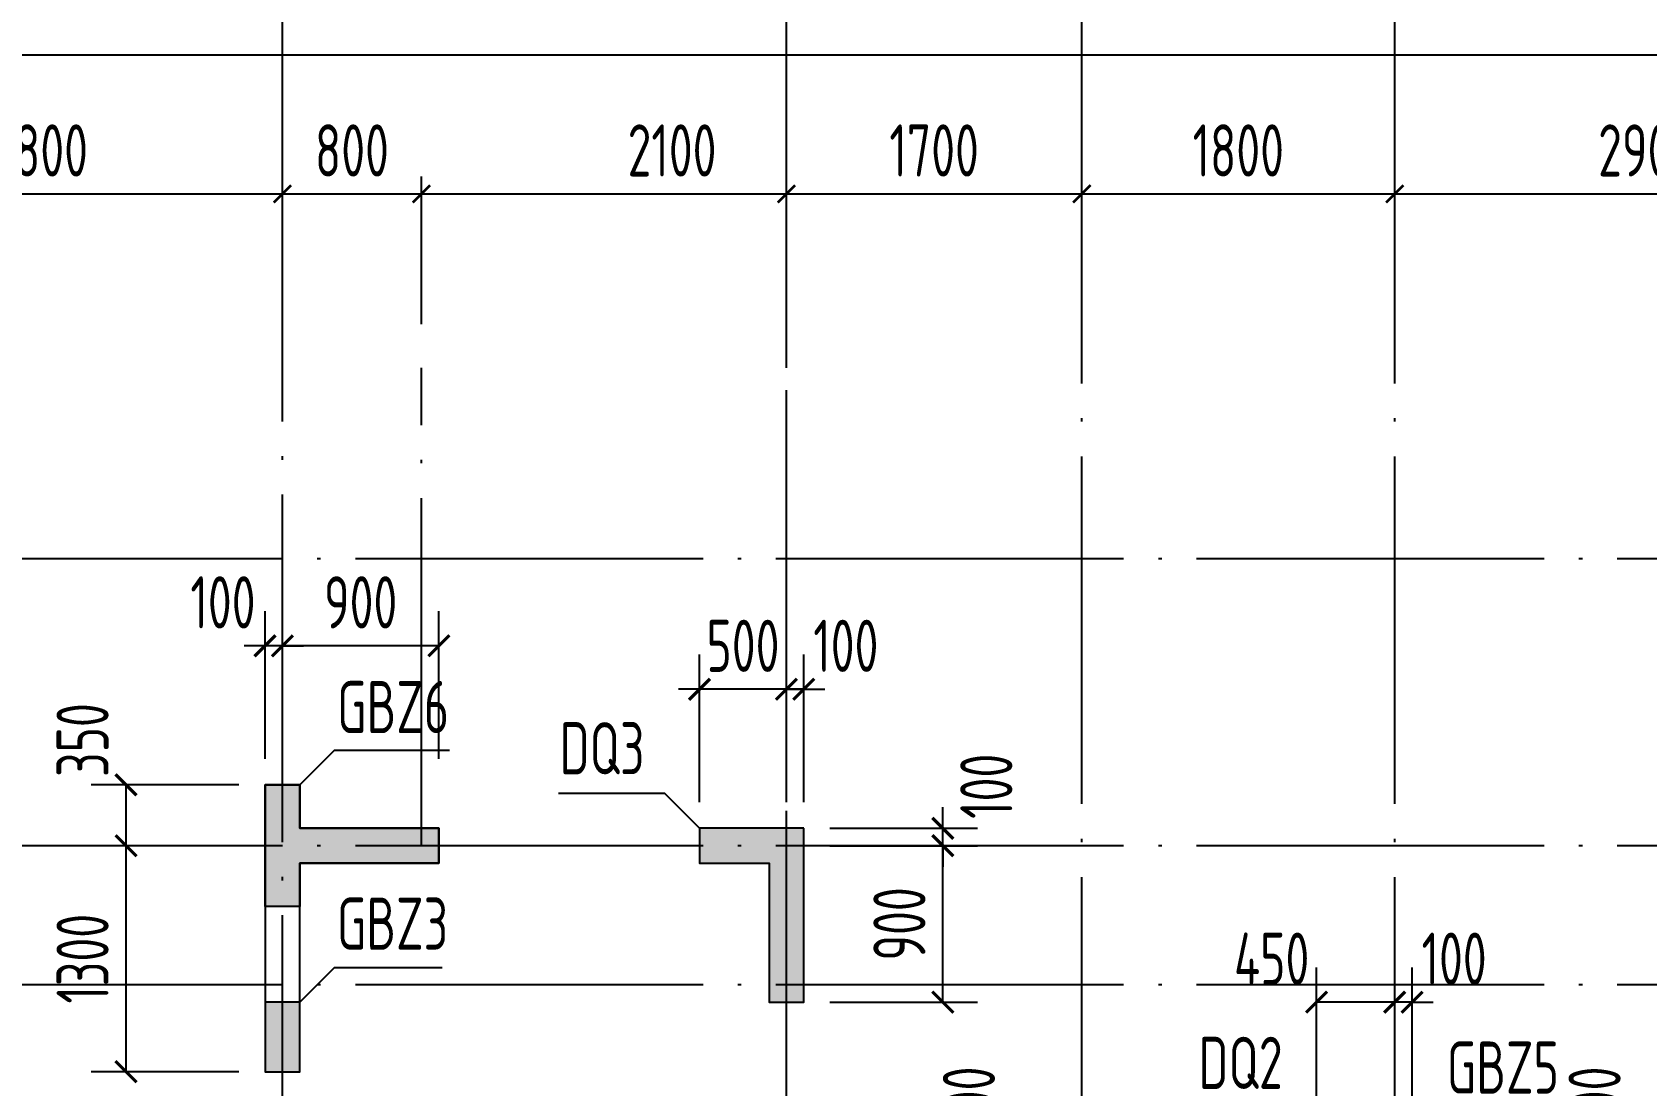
# Model space of a CAD drawing. Extents: x -655480 to 203344, y -294099 to 287156.
# Drawn here: x -266380 to -257091, y 2645 to 8705 of the extents above; entities that cross this region are included whole.
import ezdxf
from ezdxf.enums import TextEntityAlignment as Align

# ---------------------------------------------------------------- set-up
doc = ezdxf.new("R2010")
doc.units = 0
doc.header["$LTSCALE"] = 1000
doc.linetypes.add('DOTE', pattern=[2.42, 2, -0.2, 0.02, -0.2])
doc.layers.get('0').update_dxf_attribs({"linetype": 'CONTINUOUS'})
doc.layers.get('DEFPOINTS').update_dxf_attribs({"linetype": 'CONTINUOUS'})
for name, color, linetype in [('A-AXIS', 1, 'CONTINUOUS'), ('A-DOTE', 10, 'DOTE'), ('S-Q墙实线', 6, 'CONTINUOUS'), ('S-Q墙标注', 3, 'CONTINUOUS'), ('S-X详图填充', 252, 'CONTINUOUS'), ('S-X详图实线', 4, 'CONTINUOUS'), ('S-Y一般标注', 3, 'CONTINUOUS'), ('S-Z柱编号', 6, 'CONTINUOUS')]:
    doc.layers.add(name, color=color, linetype=linetype)
doc.styles.add('TSSD_DIMENSION', font='Tssdeng.shx', dxfattribs={"width": 0.7, "bigfont": 'tssdchn.shx'})
doc.styles.add('TSSD_REIN', font='tssdeng.shx', dxfattribs={"width": 0.7, "height": 300, "bigfont": 'tssdchn.shx'})
doc.styles.add('结构文字', font='zstxt.shx', dxfattribs={"width": 0.7, "bigfont": 'zshz.shx'})
doc.dimstyles.new('STRUCK', dxfattribs={"dimtxt": 400, "dimasz": 121, "dimexe": 200, "dimexo": 150, "dimgap": 115, "dimtad": 1, "dimdec": 0, "dimdsep": 46, "dimtxsty": '结构文字', "dimblk": 'ARCHTICK', "dimcen": 400, "dimclrd": 3, "dimclre": 3, "dimclrt": 7, "dimadec": 0, "dimazin": 0, "dimtfac": 1, "dimtdec": 0, "dimtix": 1, "dimtmove": 2, "dimatfit": 3, "dimldrblk": '_DIMX', "dimfxl": 1, "dimtolj": 1, "dimtzin": 0, "dimarcsym": 0})
doc.dimstyles.new('TSSD_100_100', dxfattribs={"dimtxt": 300, "dimasz": 100, "dimexe": 100, "dimexo": 250, "dimgap": 100, "dimtad": 1, "dimdec": 0, "dimzin": 0, "dimdsep": 46, "dimtxsty": 'TSSD_DIMENSION', "dimblk": 'ARCHTICK', "dimcen": 0, "dimdle": 100, "dimclrt": 7, "dimadec": 0, "dimazin": 0, "dimtfac": 1, "dimtdec": 0, "dimtix": 1, "dimtmove": 2, "dimatfit": 3, "dimldrblk": 'ARCHTICK', "dimfxl": 1, "dimtolj": 1, "dimtzin": 0, "dimarcsym": 0})

# ---------------------------------------------------------------- blocks, each defined once
blk = doc.blocks.new('_ArchTick')
at = {"color": 0, "linetype": 'ByBlock', "const_width": 0.15}
blk.add_lwpolyline([(-0.5, -0.5), (0.5, 0.5)], dxfattribs=at)
blk = doc.blocks.new('*D166')
at = {"layer": 'DEFPOINTS', "color": 0, "transparency": 16777216}
for p in [(43500, 19249.9), (40700, 18249.9), (43500, 18249.9)]:
    blk.add_point(p, dxfattribs=at)
at = {"layer": 'S-Y一般标注', "color": 0, "lineweight": -2, "transparency": 16777216}
for p, q in [((40700, 18499.9), (40700, 19349.9)), ((43500, 18499.9), (43500, 19349.9)), ((40600, 19249.9), (43600, 19249.9))]:
    blk.add_line(p, q, dxfattribs=at)
at = {"layer": 'S-Y一般标注', "color": 0, "lineweight": -2, "transparency": 16777216, "xscale": 100, "yscale": 100, "zscale": 100, "rotation": 180}
blk.add_blockref('_ArchTick', (40700, 19249.9), dxfattribs=at)
at = {"layer": 'S-Y一般标注', "color": 0, "lineweight": -2, "transparency": 16777216, "xscale": 100, "yscale": 100, "zscale": 100}
blk.add_blockref('_ArchTick', (43500, 19249.9), dxfattribs=at)
at = {"layer": 'S-Y一般标注', "color": 7, "transparency": 16777216, "insert": (42100, 19499.9), "char_height": 300, "attachment_point": 5, "style": 'TSSD_DIMENSION'}
blk.add_mtext('\\A1;2800', dxfattribs=at)
blk = doc.blocks.new('*D167')
at = {"layer": 'DEFPOINTS', "color": 0, "transparency": 16777216}
for p in [(46400, 19249.9), (44300, 18249.9), (46400, 18249.9)]:
    blk.add_point(p, dxfattribs=at)
at = {"layer": 'S-Y一般标注', "color": 0, "lineweight": -2, "transparency": 16777216}
for p, q in [((44300, 18499.9), (44300, 19349.9)), ((46400, 18499.9), (46400, 19349.9)), ((44200, 19249.9), (46500, 19249.9))]:
    blk.add_line(p, q, dxfattribs=at)
at = {"layer": 'S-Y一般标注', "color": 0, "lineweight": -2, "transparency": 16777216, "xscale": 100, "yscale": 100, "zscale": 100, "rotation": 180}
blk.add_blockref('_ArchTick', (44300, 19249.9), dxfattribs=at)
at = {"layer": 'S-Y一般标注', "color": 0, "lineweight": -2, "transparency": 16777216, "xscale": 100, "yscale": 100, "zscale": 100}
blk.add_blockref('_ArchTick', (46400, 19249.9), dxfattribs=at)
at = {"layer": 'S-Y一般标注', "color": 7, "transparency": 16777216, "insert": (45741.9, 19499.9), "char_height": 300, "attachment_point": 5, "style": 'TSSD_DIMENSION'}
blk.add_mtext('\\A1;2100', dxfattribs=at)
blk = doc.blocks.new('*D168')
at = {"layer": 'DEFPOINTS', "color": 0, "transparency": 16777216}
for p in [(48100, 19249.9), (46400, 18249.9), (48100, 18249.9)]:
    blk.add_point(p, dxfattribs=at)
at = {"layer": 'S-Y一般标注', "color": 0, "lineweight": -2, "transparency": 16777216}
for p, q in [((46400, 18499.9), (46400, 19349.9)), ((48100, 18499.9), (48100, 19349.9)), ((46300, 19249.9), (48200, 19249.9))]:
    blk.add_line(p, q, dxfattribs=at)
at = {"layer": 'S-Y一般标注', "color": 0, "lineweight": -2, "transparency": 16777216, "xscale": 100, "yscale": 100, "zscale": 100, "rotation": 180}
blk.add_blockref('_ArchTick', (46400, 19249.9), dxfattribs=at)
at = {"layer": 'S-Y一般标注', "color": 0, "lineweight": -2, "transparency": 16777216, "xscale": 100, "yscale": 100, "zscale": 100}
blk.add_blockref('_ArchTick', (48100, 19249.9), dxfattribs=at)
at = {"layer": 'S-Y一般标注', "color": 7, "transparency": 16777216, "insert": (47250, 19499.9), "char_height": 300, "attachment_point": 5, "style": 'TSSD_DIMENSION'}
blk.add_mtext('\\A1;1700', dxfattribs=at)
blk = doc.blocks.new('*D169')
at = {"layer": 'DEFPOINTS', "color": 0, "transparency": 16777216}
for p in [(49900, 19249.9), (48100, 18249.9), (49900, 18249.9)]:
    blk.add_point(p, dxfattribs=at)
at = {"layer": 'S-Y一般标注', "color": 0, "lineweight": -2, "transparency": 16777216}
for p, q in [((48100, 18499.9), (48100, 19349.9)), ((49900, 18499.9), (49900, 19349.9)), ((48000, 19249.9), (50000, 19249.9))]:
    blk.add_line(p, q, dxfattribs=at)
at = {"layer": 'S-Y一般标注', "color": 0, "lineweight": -2, "transparency": 16777216, "xscale": 100, "yscale": 100, "zscale": 100, "rotation": 180}
blk.add_blockref('_ArchTick', (48100, 19249.9), dxfattribs=at)
at = {"layer": 'S-Y一般标注', "color": 0, "lineweight": -2, "transparency": 16777216, "xscale": 100, "yscale": 100, "zscale": 100}
blk.add_blockref('_ArchTick', (49900, 19249.9), dxfattribs=at)
at = {"layer": 'S-Y一般标注', "color": 7, "transparency": 16777216, "insert": (49000, 19499.9), "char_height": 300, "attachment_point": 5, "style": 'TSSD_DIMENSION'}
blk.add_mtext('\\A1;1800', dxfattribs=at)
blk = doc.blocks.new('*D170')
at = {"layer": 'DEFPOINTS', "color": 0, "transparency": 16777216}
for p in [(52800, 19249.9), (49900, 18249.9), (52800, 18249.9)]:
    blk.add_point(p, dxfattribs=at)
at = {"layer": 'S-Y一般标注', "color": 0, "lineweight": -2, "transparency": 16777216}
for p, q in [((49900, 18499.9), (49900, 19349.9)), ((52800, 18499.9), (52800, 19349.9)), ((49800, 19249.9), (52900, 19249.9))]:
    blk.add_line(p, q, dxfattribs=at)
at = {"layer": 'S-Y一般标注', "color": 0, "lineweight": -2, "transparency": 16777216, "xscale": 100, "yscale": 100, "zscale": 100, "rotation": 180}
blk.add_blockref('_ArchTick', (49900, 19249.9), dxfattribs=at)
at = {"layer": 'S-Y一般标注', "color": 0, "lineweight": -2, "transparency": 16777216, "xscale": 100, "yscale": 100, "zscale": 100}
blk.add_blockref('_ArchTick', (52800, 19249.9), dxfattribs=at)
at = {"layer": 'S-Y一般标注', "color": 7, "transparency": 16777216, "insert": (51350, 19499.9), "char_height": 300, "attachment_point": 5, "style": 'TSSD_DIMENSION'}
blk.add_mtext('\\A1;2900', dxfattribs=at)
blk = doc.blocks.new('*D172')
at = {"layer": 'DEFPOINTS', "color": 0, "transparency": 16777216}
for p in [(54600, 20049.9), (4600, 18249.9), (54600, 18249.9)]:
    blk.add_point(p, dxfattribs=at)
at = {"layer": 'S-Y一般标注', "color": 0, "lineweight": -2, "transparency": 16777216}
for p, q in [((4600, 18499.9), (4600, 20149.9)), ((54600, 18499.9), (54600, 20149.9)), ((4500, 20049.9), (54700, 20049.9))]:
    blk.add_line(p, q, dxfattribs=at)
at = {"layer": 'S-Y一般标注', "color": 0, "lineweight": -2, "transparency": 16777216, "xscale": 100, "yscale": 100, "zscale": 100, "rotation": 180}
blk.add_blockref('_ArchTick', (4600, 20049.9), dxfattribs=at)
at = {"layer": 'S-Y一般标注', "color": 0, "lineweight": -2, "transparency": 16777216, "xscale": 100, "yscale": 100, "zscale": 100}
blk.add_blockref('_ArchTick', (54600, 20049.9), dxfattribs=at)
at = {"layer": 'S-Y一般标注', "color": 7, "transparency": 16777216, "insert": (29600, 20299.9), "char_height": 300, "attachment_point": 5, "style": 'TSSD_DIMENSION'}
blk.add_mtext('\\A1;50000', dxfattribs=at)
blk = doc.blocks.new('*D186')
at = {"layer": 'DEFPOINTS', "color": 0, "transparency": 16777216}
for p in [(44300, 19249.9), (43500, 18249.9), (44300, 18249.9)]:
    blk.add_point(p, dxfattribs=at)
at = {"layer": 'S-Y一般标注', "color": 0, "lineweight": -2, "transparency": 16777216}
for p, q in [((43500, 18499.9), (43500, 19349.9)), ((44300, 18499.9), (44300, 19349.9)), ((43400, 19249.9), (44400, 19249.9))]:
    blk.add_line(p, q, dxfattribs=at)
at = {"layer": 'S-Y一般标注', "color": 0, "lineweight": -2, "transparency": 16777216, "xscale": 100, "yscale": 100, "zscale": 100, "rotation": 180}
blk.add_blockref('_ArchTick', (43500, 19249.9), dxfattribs=at)
at = {"layer": 'S-Y一般标注', "color": 0, "lineweight": -2, "transparency": 16777216, "xscale": 100, "yscale": 100, "zscale": 100}
blk.add_blockref('_ArchTick', (44300, 19249.9), dxfattribs=at)
at = {"layer": 'S-Y一般标注', "color": 7, "transparency": 16777216, "insert": (43900, 19499.9), "char_height": 300, "attachment_point": 5, "style": 'TSSD_DIMENSION'}
blk.add_mtext('\\A1;800', dxfattribs=at)
blk = doc.blocks.new('*D2139')
at = {"layer": 'DEFPOINTS', "color": 0, "transparency": 16777216}
for p in [(-258440.6, 2325.3), (-257640.6, 2325.3), (-258440.6, 2225.3)]:
    blk.add_point(p, dxfattribs=at)
at = {"layer": 'S-Q墙标注', "color": 3, "lineweight": -2, "transparency": 16777216}
for p, q in [((-257640.6, 2325.3), (-257640.6, 2446.3)), ((-258290.6, 2325.3), (-257440.6, 2325.3)), ((-257640.6, 2225.3), (-257640.6, 2325.3)), ((-258290.6, 2225.3), (-257440.6, 2225.3)), ((-257640.6, 2225.3), (-257640.6, 2104.3))]:
    blk.add_line(p, q, dxfattribs=at)
at = {"layer": 'S-Q墙标注', "color": 3, "lineweight": -2, "transparency": 16777216, "xscale": 121, "yscale": 121, "zscale": 121}
for p, rotation in [((-257640.6, 2325.3), 270), ((-257640.6, 2225.3), 90)]:
    blk.add_blockref('_ArchTick', p, dxfattribs=dict(at, rotation=rotation))
at = {"layer": 'S-Q墙标注', "color": 7, "transparency": 16777216, "insert": (-257390.6, 2567.2), "char_height": 300, "attachment_point": 5, "rotation": 90, "style": 'TSSD_REIN'}
blk.add_mtext('\\A1;100', dxfattribs=at)
blk = doc.blocks.new('_DIMX')
blk.add_line((-150, 0), (150, 0))
at = {"const_width": 50}
blk.add_lwpolyline([(-70, -70), (70, 70)], dxfattribs=at)
blk = doc.blocks.new('*D2140')
at = {"layer": 'DEFPOINTS', "color": 0, "transparency": 16777216}
for p in [(-258540.6, 3125.3), (-258540.6, 2325.3), (-258440.6, 2325.3)]:
    blk.add_point(p, dxfattribs=at)
at = {"layer": 'S-Q墙标注', "color": 3, "lineweight": -2, "transparency": 16777216}
for p, q in [((-258540.6, 2475.3), (-258540.6, 3325.3)), ((-258440.6, 2475.3), (-258440.6, 3325.3)), ((-258540.6, 3125.3), (-258661.6, 3125.3)), ((-258440.6, 3125.3), (-258540.6, 3125.3)), ((-258440.6, 3125.3), (-258319.6, 3125.3))]:
    blk.add_line(p, q, dxfattribs=at)
at = {"layer": 'S-Q墙标注', "color": 3, "lineweight": -2, "transparency": 16777216, "xscale": 121, "yscale": 121, "zscale": 121}
blk.add_blockref('_ArchTick', (-258540.6, 3125.3), dxfattribs=at)
at = {"layer": 'S-Q墙标注', "color": 3, "lineweight": -2, "transparency": 16777216, "xscale": 121, "yscale": 121, "zscale": 121, "rotation": 180}
blk.add_blockref('_ArchTick', (-258440.6, 3125.3), dxfattribs=at)
at = {"layer": 'S-Q墙标注', "color": 7, "transparency": 16777216, "insert": (-258198.7, 3375.3), "char_height": 300, "attachment_point": 5, "style": 'TSSD_REIN'}
blk.add_mtext('\\A1;100', dxfattribs=at)
blk = doc.blocks.new('*D2141')
at = {"layer": 'DEFPOINTS', "color": 0, "transparency": 16777216}
for p in [(-258990.6, 3125.3), (-258990.6, 2325.3), (-258540.6, 2325.3)]:
    blk.add_point(p, dxfattribs=at)
at = {"layer": 'S-Q墙标注', "color": 3, "lineweight": -2, "transparency": 16777216}
for p, q in [((-258990.6, 2475.3), (-258990.6, 3325.3)), ((-258540.6, 2475.3), (-258540.6, 3325.3)), ((-258540.6, 3125.3), (-258990.6, 3125.3))]:
    blk.add_line(p, q, dxfattribs=at)
at = {"layer": 'S-Q墙标注', "color": 3, "lineweight": -2, "transparency": 16777216, "xscale": 121, "yscale": 121, "zscale": 121, "rotation": 180}
blk.add_blockref('_ArchTick', (-258990.6, 3125.3), dxfattribs=at)
at = {"layer": 'S-Q墙标注', "color": 3, "lineweight": -2, "transparency": 16777216, "xscale": 121, "yscale": 121, "zscale": 121}
blk.add_blockref('_ArchTick', (-258540.6, 3125.3), dxfattribs=at)
at = {"layer": 'S-Q墙标注', "color": 7, "transparency": 16777216, "insert": (-259248.7, 3375.3), "char_height": 300, "attachment_point": 5, "style": 'TSSD_REIN'}
blk.add_mtext('\\A1;450', dxfattribs=at)
blk = doc.blocks.new('*D2143')
at = {"layer": 'DEFPOINTS', "color": 0, "transparency": 16777216}
for p in [(-261240.6, 2325.3), (-260440.6, 2325.3), (-260440.6, 2225.3)]:
    blk.add_point(p, dxfattribs=at)
at = {"layer": 'S-Q墙标注', "color": 3, "lineweight": -2, "transparency": 16777216}
for p, q in [((-261240.6, 2325.3), (-261240.6, 2446.3)), ((-260590.6, 2325.3), (-261440.6, 2325.3)), ((-261240.6, 2225.3), (-261240.6, 2325.3)), ((-260590.6, 2225.3), (-261440.6, 2225.3)), ((-261240.6, 2225.3), (-261240.6, 2104.3))]:
    blk.add_line(p, q, dxfattribs=at)
at = {"layer": 'S-Q墙标注', "color": 3, "lineweight": -2, "transparency": 16777216, "xscale": 121, "yscale": 121, "zscale": 121}
for p, rotation in [((-261240.6, 2325.3), 270), ((-261240.6, 2225.3), 90)]:
    blk.add_blockref('_ArchTick', p, dxfattribs=dict(at, rotation=rotation))
at = {"layer": 'S-Q墙标注', "color": 7, "transparency": 16777216, "insert": (-260990.6, 2567.2), "char_height": 300, "attachment_point": 5, "rotation": 90, "style": 'TSSD_REIN'}
blk.add_mtext('\\A1;100', dxfattribs=at)
blk = doc.blocks.new('*D2150')
at = {"layer": 'DEFPOINTS', "color": 0, "transparency": 16777216}
for p in [(-261940.6, 4025.3), (-261140.6, 4025.3), (-261940.6, 3125.3)]:
    blk.add_point(p, dxfattribs=at)
at = {"layer": 'S-Q墙标注', "color": 3, "lineweight": -2, "transparency": 16777216}
for p, q in [((-261790.6, 4025.3), (-260940.6, 4025.3)), ((-261140.6, 3125.3), (-261140.6, 4025.3)), ((-261790.6, 3125.3), (-260940.6, 3125.3))]:
    blk.add_line(p, q, dxfattribs=at)
at = {"layer": 'S-Q墙标注', "color": 3, "lineweight": -2, "transparency": 16777216, "xscale": 121, "yscale": 121, "zscale": 121}
for p, rotation in [((-261140.6, 4025.3), 90), ((-261140.6, 3125.3), 270)]:
    blk.add_blockref('_ArchTick', p, dxfattribs=dict(at, rotation=rotation))
at = {"layer": 'S-Q墙标注', "color": 7, "transparency": 16777216, "insert": (-261390.6, 3575.3), "char_height": 300, "attachment_point": 5, "rotation": 90, "style": 'TSSD_REIN'}
blk.add_mtext('\\A1;900', dxfattribs=at)
blk = doc.blocks.new('*D2151')
at = {"layer": 'DEFPOINTS', "color": 0, "transparency": 16777216}
for p in [(-261940.6, 4125.3), (-261140.6, 4125.3), (-261940.6, 4025.3)]:
    blk.add_point(p, dxfattribs=at)
at = {"layer": 'S-Q墙标注', "color": 3, "lineweight": -2, "transparency": 16777216}
for p, q in [((-261140.6, 4125.3), (-261140.6, 4246.3)), ((-261790.6, 4125.3), (-260940.6, 4125.3)), ((-261140.6, 4025.3), (-261140.6, 4125.3)), ((-261790.6, 4025.3), (-260940.6, 4025.3)), ((-261140.6, 4025.3), (-261140.6, 3904.3))]:
    blk.add_line(p, q, dxfattribs=at)
at = {"layer": 'S-Q墙标注', "color": 3, "lineweight": -2, "transparency": 16777216, "xscale": 121, "yscale": 121, "zscale": 121}
for p, rotation in [((-261140.6, 4125.3), 270), ((-261140.6, 4025.3), 90)]:
    blk.add_blockref('_ArchTick', p, dxfattribs=dict(at, rotation=rotation))
at = {"layer": 'S-Q墙标注', "color": 7, "transparency": 16777216, "insert": (-260890.6, 4367.2), "char_height": 300, "attachment_point": 5, "rotation": 90, "style": 'TSSD_REIN'}
blk.add_mtext('\\A1;100', dxfattribs=at)
blk = doc.blocks.new('*D2152')
at = {"layer": 'DEFPOINTS', "color": 0, "transparency": 16777216}
for p in [(-262040.6, 4925.3), (-262040.6, 4125.3), (-261940.6, 4125.3)]:
    blk.add_point(p, dxfattribs=at)
at = {"layer": 'S-Q墙标注', "color": 3, "lineweight": -2, "transparency": 16777216}
for p, q in [((-262040.6, 4275.3), (-262040.6, 5125.3)), ((-261940.6, 4275.3), (-261940.6, 5125.3)), ((-262040.6, 4925.3), (-262161.6, 4925.3)), ((-261940.6, 4925.3), (-262040.6, 4925.3)), ((-261940.6, 4925.3), (-261819.6, 4925.3))]:
    blk.add_line(p, q, dxfattribs=at)
at = {"layer": 'S-Q墙标注', "color": 3, "lineweight": -2, "transparency": 16777216, "xscale": 121, "yscale": 121, "zscale": 121}
blk.add_blockref('_ArchTick', (-262040.6, 4925.3), dxfattribs=at)
at = {"layer": 'S-Q墙标注', "color": 3, "lineweight": -2, "transparency": 16777216, "xscale": 121, "yscale": 121, "zscale": 121, "rotation": 180}
blk.add_blockref('_ArchTick', (-261940.6, 4925.3), dxfattribs=at)
at = {"layer": 'S-Q墙标注', "color": 7, "transparency": 16777216, "insert": (-261698.7, 5175.3), "char_height": 300, "attachment_point": 5, "style": 'TSSD_REIN'}
blk.add_mtext('\\A1;100', dxfattribs=at)
blk = doc.blocks.new('*D2153')
at = {"layer": 'DEFPOINTS', "color": 0, "transparency": 16777216}
for p in [(-262540.6, 4925.3), (-262540.6, 4125.3), (-262040.6, 4125.3)]:
    blk.add_point(p, dxfattribs=at)
at = {"layer": 'S-Q墙标注', "color": 3, "lineweight": -2, "transparency": 16777216}
for p, q in [((-262540.6, 4275.3), (-262540.6, 5125.3)), ((-262040.6, 4275.3), (-262040.6, 5125.3)), ((-262540.6, 4925.3), (-262661.6, 4925.3)), ((-262040.6, 4925.3), (-262540.6, 4925.3)), ((-262040.6, 4925.3), (-261919.6, 4925.3))]:
    blk.add_line(p, q, dxfattribs=at)
at = {"layer": 'S-Q墙标注', "color": 3, "lineweight": -2, "transparency": 16777216, "xscale": 121, "yscale": 121, "zscale": 121}
blk.add_blockref('_ArchTick', (-262540.6, 4925.3), dxfattribs=at)
at = {"layer": 'S-Q墙标注', "color": 3, "lineweight": -2, "transparency": 16777216, "xscale": 121, "yscale": 121, "zscale": 121, "rotation": 180}
blk.add_blockref('_ArchTick', (-262040.6, 4925.3), dxfattribs=at)
at = {"layer": 'S-Q墙标注', "color": 7, "transparency": 16777216, "insert": (-262290.6, 5175.3), "char_height": 300, "attachment_point": 5, "style": 'TSSD_REIN'}
blk.add_mtext('\\A1;500', dxfattribs=at)
blk = doc.blocks.new('*D2438')
at = {"layer": 'DEFPOINTS', "color": 0, "transparency": 16777216}
for p in [(-265840.6, 4025.3), (-265040.6, 4025.3), (-265040.6, 2725.3)]:
    blk.add_point(p, dxfattribs=at)
at = {"layer": 'S-Q墙标注', "color": 3, "lineweight": -2, "transparency": 16777216}
for p, q in [((-265190.6, 4025.3), (-266040.6, 4025.3)), ((-265840.6, 2725.3), (-265840.6, 4025.3)), ((-265190.6, 2725.3), (-266040.6, 2725.3))]:
    blk.add_line(p, q, dxfattribs=at)
at = {"layer": 'S-Q墙标注', "color": 3, "lineweight": -2, "transparency": 16777216, "xscale": 121, "yscale": 121, "zscale": 121}
for p, rotation in [((-265840.6, 4025.3), 90), ((-265840.6, 2725.3), 270)]:
    blk.add_blockref('_ArchTick', p, dxfattribs=dict(at, rotation=rotation))
at = {"layer": 'S-Q墙标注', "color": 7, "transparency": 16777216, "insert": (-266090.6, 3375.3), "char_height": 300, "attachment_point": 5, "rotation": 90, "style": 'TSSD_REIN'}
blk.add_mtext('\\A1;1300', dxfattribs=at)
blk = doc.blocks.new('*D2439')
at = {"layer": 'DEFPOINTS', "color": 0, "transparency": 16777216}
for p in [(-265840.6, 4375.3), (-265040.6, 4375.3), (-265040.6, 4025.3)]:
    blk.add_point(p, dxfattribs=at)
at = {"layer": 'S-Q墙标注', "color": 3, "lineweight": -2, "transparency": 16777216}
for p, q in [((-265190.6, 4375.3), (-266040.6, 4375.3)), ((-265840.6, 4025.3), (-265840.6, 4375.3)), ((-265190.6, 4025.3), (-266040.6, 4025.3))]:
    blk.add_line(p, q, dxfattribs=at)
at = {"layer": 'S-Q墙标注', "color": 3, "lineweight": -2, "transparency": 16777216, "xscale": 121, "yscale": 121, "zscale": 121}
for p, rotation in [((-265840.6, 4375.3), 90), ((-265840.6, 4025.3), 270)]:
    blk.add_blockref('_ArchTick', p, dxfattribs=dict(at, rotation=rotation))
at = {"layer": 'S-Q墙标注', "color": 7, "transparency": 16777216, "insert": (-266090.6, 4633.3), "char_height": 300, "attachment_point": 5, "rotation": 90, "style": 'TSSD_REIN'}
blk.add_mtext('\\A1;350', dxfattribs=at)
blk = doc.blocks.new('*D2440')
at = {"layer": 'DEFPOINTS', "color": 0, "transparency": 16777216}
for p in [(-264940.6, 5175.3), (-264940.6, 4375.3), (-264040.5, 4375.3)]:
    blk.add_point(p, dxfattribs=at)
at = {"layer": 'S-Q墙标注', "color": 3, "lineweight": -2, "transparency": 16777216}
for p, q in [((-264940.6, 4525.3), (-264940.6, 5375.3)), ((-264040.5, 4525.3), (-264040.5, 5375.3)), ((-264040.5, 5175.3), (-264940.6, 5175.3))]:
    blk.add_line(p, q, dxfattribs=at)
at = {"layer": 'S-Q墙标注', "color": 3, "lineweight": -2, "transparency": 16777216, "xscale": 121, "yscale": 121, "zscale": 121, "rotation": 180}
blk.add_blockref('_ArchTick', (-264940.6, 5175.3), dxfattribs=at)
at = {"layer": 'S-Q墙标注', "color": 3, "lineweight": -2, "transparency": 16777216, "xscale": 121, "yscale": 121, "zscale": 121}
blk.add_blockref('_ArchTick', (-264040.5, 5175.3), dxfattribs=at)
at = {"layer": 'S-Q墙标注', "color": 7, "transparency": 16777216, "insert": (-264490.6, 5425.3), "char_height": 300, "attachment_point": 5, "style": 'TSSD_REIN'}
blk.add_mtext('\\A1;900', dxfattribs=at)
blk = doc.blocks.new('*D2441')
at = {"layer": 'DEFPOINTS', "color": 0, "transparency": 16777216}
for p in [(-265040.6, 5175.3), (-265040.6, 4375.3), (-264940.6, 4375.3)]:
    blk.add_point(p, dxfattribs=at)
at = {"layer": 'S-Q墙标注', "color": 3, "lineweight": -2, "transparency": 16777216}
for p, q in [((-265040.6, 4525.3), (-265040.6, 5375.3)), ((-264940.6, 4525.3), (-264940.6, 5375.3)), ((-265040.6, 5175.3), (-265161.6, 5175.3)), ((-264940.6, 5175.3), (-265040.6, 5175.3)), ((-264940.6, 5175.3), (-264819.6, 5175.3))]:
    blk.add_line(p, q, dxfattribs=at)
at = {"layer": 'S-Q墙标注', "color": 3, "lineweight": -2, "transparency": 16777216, "xscale": 121, "yscale": 121, "zscale": 121}
blk.add_blockref('_ArchTick', (-265040.6, 5175.3), dxfattribs=at)
at = {"layer": 'S-Q墙标注', "color": 3, "lineweight": -2, "transparency": 16777216, "xscale": 121, "yscale": 121, "zscale": 121, "rotation": 180}
blk.add_blockref('_ArchTick', (-264940.6, 5175.3), dxfattribs=at)
at = {"layer": 'S-Q墙标注', "color": 7, "transparency": 16777216, "insert": (-265282.6, 5425.3), "char_height": 300, "attachment_point": 5, "style": 'TSSD_REIN'}
blk.add_mtext('\\A1;100', dxfattribs=at)
blk = doc.blocks.new('20210726.16395156')
at = {"layer": 'A-AXIS'}
for p, q in [((43500, 18249.9), (43500, 21049.9)), ((46400, 18249.9), (46400, 21049.9)), ((48100, 18249.9), (48100, 21049.9)), ((49900, 18249.9), (49900, 21049.9))]:
    blk.add_line(p, q, dxfattribs=at)
at = {"layer": 'A-DOTE'}
for p, q in [((43500, 13100.3), (43500, 18249.9)), ((44300, 15500), (44300, 18249.9)), ((46400, 13700), (46400, 18249.9)), ((48100, 10900), (48100, 18249.9)), ((49900, 10900), (49900, 18249.9)), ((55600, 17150), (3600, 17150)), ((55600, 15500), (3600, 15500)), ((55600, 14700), (3600, 14700))]:
    blk.add_line(p, q, dxfattribs=at)
at = {"layer": 'S-Y一般标注'}
for base, p1, p2, picture, middle in [((54600, 20049.9), (4600, 18249.9), (54600, 18249.9), '*D172', (29600, 20299.9)), ((43500, 19249.9), (40700, 18249.9), (43500, 18249.9), '*D166', (42100, 19499.9)), ((44300, 19249.9), (43500, 18249.9), (44300, 18249.9), '*D186', (43900, 19499.9)), ((48100, 19249.9), (46400, 18249.9), (48100, 18249.9), '*D168', (47250, 19499.9)), ((49900, 19249.9), (48100, 18249.9), (49900, 18249.9), '*D169', (49000, 19499.9)), ((52800, 19249.9), (49900, 18249.9), (52800, 18249.9), '*D170', (51350, 19499.9))]:
    dim = blk.add_linear_dim(base=base, p1=p1, p2=p2, dimstyle='TSSD_100_100', dxfattribs=at)
    dim.commit()
    dim.dimension.update_dxf_attribs({"geometry": picture, "text_midpoint": middle})
dim = blk.add_linear_dim(base=(46400, 19249.9), p1=(44300, 18249.9), p2=(46400, 18249.9), dimstyle='TSSD_100_100', dxfattribs=at)
dim.commit()
dim.dimension.update_dxf_attribs({"geometry": '*D167', "text_midpoint": (45741.9, 19499.9), "dimtype": 160})

msp = doc.modelspace()

# ---------------------------------------------------------------- hatches: boundary and pattern name
at = {"layer": 'S-X详图填充'}
h = msp.add_hatch(color=256, dxfattribs=at)
h.dxf.hatch_style = 1
h.paths.add_polyline_path([(-264840.63, 3674.8), (-265040.63, 3674.8), (-265040.63, 4375.26), (-264840.63, 4375.26), (-264840.63, 4125.26), (-264040.51, 4125.26), (-264040.51, 3925.26), (-264840.63, 3925.26)])
h = msp.add_hatch(color=256, dxfattribs=at)
h.dxf.hatch_style = 1
h.paths.add_polyline_path([(-261940.64, 4125.26), (-262540.55, 4125.26), (-262540.55, 3925.26), (-262140.64, 3925.26), (-262140.64, 3125.26), (-261940.64, 3125.26)])
h = msp.add_hatch(color=256, dxfattribs=at)
h.dxf.hatch_style = 1
h.paths.add_polyline_path([(-264840.63, 3125.26), (-265040.63, 3125.26), (-265040.63, 2725.26), (-264840.63, 2725.26)])

# ---------------------------------------------------------------- linework, layer by layer
at = {"layer": 'S-Q墙实线'}
for points in [[(-265040.63, 4025.26), (-265040.63, 2725.26), (-264840.63, 2725.26), (-264840.63, 3925.26), (-264041.03, 3925.26), (-264041.03, 4125.26), (-264840.63, 4125.26), (-264840.63, 4375.26), (-265040.63, 4375.26)], [(-261940.64, 4125.26), (-262540.55, 4125.26), (-262540.55, 3925.26), (-262140.64, 3925.26), (-262140.64, 3125.26), (-261940.64, 3125.26)]]:
    msp.add_lwpolyline(points, close=True, dxfattribs=at)
at = {"layer": 'S-X详图实线'}
for points in [[(-264840.63, 3674.8), (-265040.63, 3674.8), (-265040.63, 4375.26), (-264840.63, 4375.26), (-264840.63, 4125.26), (-264040.51, 4125.26), (-264040.51, 3925.26), (-264840.63, 3925.26), (-264840.63, 3925.26)], [(-261940.64, 4125.26), (-262540.55, 4125.26), (-262540.55, 3925.26), (-262140.64, 3925.26), (-262140.64, 3125.26), (-261940.64, 3125.26), (-261940.64, 4125.26)], [(-264840.63, 3125.26), (-265040.63, 3125.26), (-265040.63, 2725.26), (-264840.63, 2725.26), (-264840.63, 3125.26)]]:
    msp.add_lwpolyline(points, close=True, dxfattribs=at)
at = {"layer": 'S-Z柱编号', "color": 7}
for points in [[(-264840.63, 4375.26), (-264640.63, 4575.26), (-263979.03, 4575.26)], [(-262540.55, 4125.26), (-262740.55, 4325.26), (-263351.32, 4325.26)], [(-264840.64, 3125.26), (-264640.64, 3325.26), (-264020.55, 3325.26)]]:
    msp.add_lwpolyline(points, dxfattribs=at)

# ---------------------------------------------------------------- block references
at = {"layer": 'A-DOTE'}
msp.add_blockref('20210726.16395156', (-308440.63, -11474.79), dxfattribs=at)

# ---------------------------------------------------------------- texts
at = {"layer": 'S-Z柱编号', "color": 7, "style": 'TSSD_REIN', "width": 0.7}
for s, p in [('GBZ6', (-264625.95, 4583.01)), ('DQ3', (-263345.56, 4346.09)), ('GBZ3', (-264627.31, 3336.97)), ('DQ2', (-259669.75, 2536.06)), ('GBZ5', (-258240.81, 2508.95))]:
    msp.add_text(s, height=300, dxfattribs=at).set_placement(p, align=Align.BOTTOM_LEFT)

# ---------------------------------------------------------------- dimensions: what is measured, and where the dimension line sits
at = {"layer": 'S-Q墙标注'}
for base, p1, p2, angle, picture, middle in [((-265040.63, 5175.26), (-264940.62, 4375.26), (-265040.63, 4375.26), 180, '*D2441', (-265282.56, 5425.26)), ((-262040.63, 4925.26), (-261940.63, 4125.26), (-262040.63, 4125.26), 180, '*D2152', (-261698.71, 5175.26)), ((-265840.63, 4375.26), (-265040.63, 4025.26), (-265040.63, 4375.26), 90, '*D2439', (-266090.63, 4633.34)), ((-261140.63, 4125.26), (-261940.63, 4025.26), (-261940.63, 4125.26), 90, '*D2151', (-260890.63, 4367.18)), ((-258990.65, 3125.26), (-258540.63, 2325.26), (-258990.65, 2325.26), 180, '*D2141', (-259248.72, 3375.26)), ((-258540.63, 3125.26), (-258440.65, 2325.26), (-258540.63, 2325.26), 180, '*D2140', (-258198.72, 3375.26)), ((-261240.64, 2325.26), (-260440.64, 2225.26), (-260440.64, 2325.26), 90, '*D2143', (-260990.64, 2567.18)), ((-257640.65, 2325.26), (-258440.65, 2225.26), (-258440.65, 2325.26), 90, '*D2139', (-257390.65, 2567.18))]:
    dim = msp.add_linear_dim(base=base, p1=p1, p2=p2, angle=angle, dimstyle='STRUCK', override={"dimtxt": 300, "dimgap": 100, "dimtxsty": 'TSSD_REIN'}, dxfattribs=at)
    dim.commit()
    dim.dimension.update_dxf_attribs({"geometry": picture, "text_midpoint": middle, "dimtype": 160})
for base, p1, p2, angle, picture, middle in [((-264940.62, 5175.26), (-264040.51, 4375.26), (-264940.62, 4375.26), 180, '*D2440', (-264490.57, 5425.26)), ((-262540.55, 4925.26), (-262040.63, 4125.26), (-262540.55, 4125.26), 180, '*D2153', (-262290.59, 5175.26)), ((-265840.63, 4025.26), (-265040.63, 2725.26), (-265040.63, 4025.26), 90, '*D2438', (-266090.63, 3375.26)), ((-261140.63, 4025.26), (-261940.63, 3125.26), (-261940.63, 4025.26), 90, '*D2150', (-261390.63, 3575.26))]:
    dim = msp.add_linear_dim(base=base, p1=p1, p2=p2, angle=angle, dimstyle='STRUCK', override={"dimtxt": 300, "dimgap": 100, "dimtxsty": 'TSSD_REIN'}, dxfattribs=at)
    dim.commit()
    dim.dimension.update_dxf_attribs({"geometry": picture, "text_midpoint": middle})

doc.saveas('drawing.dxf')
